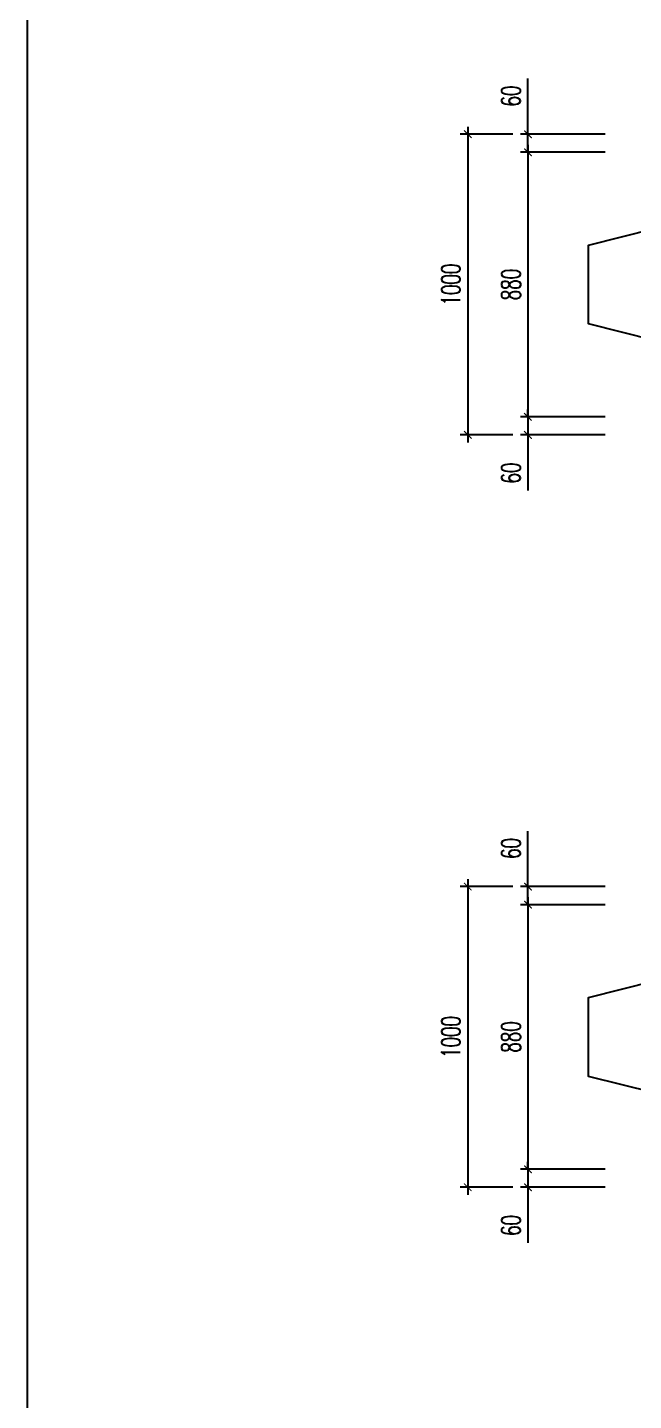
# Model space of a CAD drawing. Header units: millimetres. Extents: x -143570 to 58447, y -1448440 to -1202244.
# Drawn here: x -25653 to -17592, y -1254418 to -1236150 of the extents above; entities that cross this region are included whole.
import ezdxf

# ---------------------------------------------------------------- set-up
doc = ezdxf.new("R2010")
doc.units = ezdxf.units.MM
doc.header["$LTSCALE"] = 30
doc.header["$PDMODE"] = 3
doc.layers.get('0').update_dxf_attribs({"lineweight": 9})
doc.layers.get('Defpoints').update_dxf_attribs({"lineweight": 9})
doc.layers.add('ccu11-Dim', color=8, linetype='Continuous')
doc.layers.add('ccu11-Thay', color=7, linetype='Continuous')
doc.styles.add('ccu11-dim', font='vnsimli.shx', dxfattribs={"width": 0.65, "bigfont": 'bigfont.shx'})
doc.dimstyles.new('ccu11-100x4', dxfattribs={"dimscale": 100, "dimtxt": 2.5, "dimasz": 1, "dimexe": 1, "dimexo": 2, "dimgap": 1, "dimtad": 1, "dimdec": 0, "dimlfac": 0.25, "dimdsep": 46, "dimtxsty": 'ccu11-dim', "dimblk": 'ARCHTICK', "dimcen": -1, "dimdle": 1, "dimclrd": 256, "dimclre": 256, "dimclrt": 3, "dimadec": 0, "dimazin": 2, "dimtfac": 0.1, "dimtdec": 0, "dimtmove": 0, "dimatfit": 1, "dimldrblk": 'ARCHTICK', "dimfxl": 1, "dimtvp": 0.833333, "dimtolj": 1, "dimtzin": 12, "dimarcsym": 0})

# ---------------------------------------------------------------- blocks, each defined once
blk = doc.blocks.new('_ARCHTICK')
at = {"color": 0, "linetype": 'ByBlock', "const_width": 0.15}
blk.add_lwpolyline([(-0.5, -0.5), (0.5, 0.5)], dxfattribs=at)
blk = doc.blocks.new('*D118')
at = {"layer": 'ccu11-Dim', "linetype": 'ByBlock', "lineweight": -2, "ltscale": 30, "transparency": 16777216}
for p, q in [((-18996, -1237571), (-18996, -1236831)), ((-17967, -1237571), (-19096, -1237571)), ((-18996, -1237811), (-18996, -1237571)), ((-17967, -1237811), (-19096, -1237811)), ((-18996, -1237811), (-18996, -1237911))]:
    blk.add_line(p, q, dxfattribs=at)
at = {"layer": 'Defpoints', "color": 0, "linetype": 'ByBlock', "ltscale": 30, "transparency": 16777216}
for p in [(-17767, -1237571), (-18996, -1237811), (-17767, -1237811)]:
    blk.add_point(p, dxfattribs=at)
at = {"layer": 'ccu11-Dim', "linetype": 'ByBlock', "lineweight": -2, "ltscale": 30, "transparency": 16777216, "xscale": 100, "yscale": 100, "zscale": 100}
for p, rotation in [((-18996, -1237571), 270), ((-18996, -1237811), 90)]:
    blk.add_blockref('_ARCHTICK', p, dxfattribs=dict(at, rotation=rotation))
at = {"layer": 'ccu11-Dim', "color": 3, "linetype": 'ByBlock', "ltscale": 30, "transparency": 16777216, "insert": (-19221, -1237063), "char_height": 250, "attachment_point": 5, "rotation": 90, "style": 'ccu11-dim'}
blk.add_mtext('\\A1;60', dxfattribs=at)
blk = doc.blocks.new('*D119')
at = {"layer": 'ccu11-Dim', "linetype": 'ByBlock', "lineweight": -2, "ltscale": 30, "transparency": 16777216}
for p, q in [((-17967, -1237811), (-19096, -1237811)), ((-18996, -1237711), (-18996, -1241431)), ((-17967, -1241331), (-19096, -1241331))]:
    blk.add_line(p, q, dxfattribs=at)
at = {"layer": 'Defpoints', "color": 0, "linetype": 'ByBlock', "ltscale": 30, "transparency": 16777216}
for p in [(-17767, -1237811), (-18996, -1241331), (-17767, -1241331)]:
    blk.add_point(p, dxfattribs=at)
at = {"layer": 'ccu11-Dim', "linetype": 'ByBlock', "lineweight": -2, "ltscale": 30, "transparency": 16777216, "xscale": 100, "yscale": 100, "zscale": 100}
for p, rotation in [((-18996, -1237811), 90), ((-18996, -1241331), 270)]:
    blk.add_blockref('_ARCHTICK', p, dxfattribs=dict(at, rotation=rotation))
at = {"layer": 'ccu11-Dim', "color": 3, "linetype": 'ByBlock', "ltscale": 30, "transparency": 16777216, "insert": (-19221, -1239571), "char_height": 250, "attachment_point": 5, "rotation": 90, "style": 'ccu11-dim'}
blk.add_mtext('\\A1;880', dxfattribs=at)
blk = doc.blocks.new('*D120')
at = {"layer": 'ccu11-Dim', "linetype": 'ByBlock', "lineweight": -2, "ltscale": 30, "transparency": 16777216}
for p, q in [((-18996, -1241331), (-18996, -1241231)), ((-17967, -1241331), (-19096, -1241331)), ((-18996, -1241331), (-18996, -1241571)), ((-17967, -1241571), (-19096, -1241571)), ((-18996, -1241571), (-18996, -1242310))]:
    blk.add_line(p, q, dxfattribs=at)
at = {"layer": 'Defpoints', "color": 0, "linetype": 'ByBlock', "ltscale": 30, "transparency": 16777216}
for p in [(-18996, -1241331), (-17767, -1241331), (-17767, -1241571)]:
    blk.add_point(p, dxfattribs=at)
at = {"layer": 'ccu11-Dim', "linetype": 'ByBlock', "lineweight": -2, "ltscale": 30, "transparency": 16777216, "xscale": 100, "yscale": 100, "zscale": 100}
for p, rotation in [((-18996, -1241331), 270), ((-18996, -1241571), 90)]:
    blk.add_blockref('_ARCHTICK', p, dxfattribs=dict(at, rotation=rotation))
at = {"layer": 'ccu11-Dim', "color": 3, "linetype": 'ByBlock', "ltscale": 30, "transparency": 16777216, "insert": (-19221, -1242079), "char_height": 250, "attachment_point": 5, "rotation": 90, "style": 'ccu11-dim'}
blk.add_mtext('\\A1;60', dxfattribs=at)
blk = doc.blocks.new('*D121')
at = {"layer": 'ccu11-Dim', "linetype": 'ByBlock', "lineweight": -2, "ltscale": 30, "transparency": 16777216}
for p, q in [((-19196, -1237571), (-19896, -1237571)), ((-19796, -1237471), (-19796, -1241671)), ((-19196, -1241571), (-19896, -1241571))]:
    blk.add_line(p, q, dxfattribs=at)
at = {"layer": 'Defpoints', "color": 0, "linetype": 'ByBlock', "ltscale": 30, "transparency": 16777216}
for p in [(-18996, -1237571), (-19796, -1241571), (-18996, -1241571)]:
    blk.add_point(p, dxfattribs=at)
at = {"layer": 'ccu11-Dim', "linetype": 'ByBlock', "lineweight": -2, "ltscale": 30, "transparency": 16777216, "xscale": 100, "yscale": 100, "zscale": 100}
for p, rotation in [((-19796, -1237571), 90), ((-19796, -1241571), 270)]:
    blk.add_blockref('_ARCHTICK', p, dxfattribs=dict(at, rotation=rotation))
at = {"layer": 'ccu11-Dim', "color": 3, "linetype": 'ByBlock', "ltscale": 30, "transparency": 16777216, "insert": (-20021, -1239571), "char_height": 250, "attachment_point": 5, "rotation": 90, "style": 'ccu11-dim'}
blk.add_mtext('\\A1;1000', dxfattribs=at)
blk = doc.blocks.new('*D139')
at = {"layer": 'ccu11-Dim', "linetype": 'ByBlock', "lineweight": -2, "ltscale": 30, "transparency": 16777216}
for p, q in [((-18996, -1247581), (-18996, -1246841)), ((-17967, -1247581), (-19096, -1247581)), ((-18996, -1247821), (-18996, -1247581)), ((-17967, -1247821), (-19096, -1247821)), ((-18996, -1247821), (-18996, -1247921))]:
    blk.add_line(p, q, dxfattribs=at)
at = {"layer": 'Defpoints', "color": 0, "linetype": 'ByBlock', "ltscale": 30, "transparency": 16777216}
for p in [(-17767, -1247581), (-18996, -1247821), (-17767, -1247821)]:
    blk.add_point(p, dxfattribs=at)
at = {"layer": 'ccu11-Dim', "linetype": 'ByBlock', "lineweight": -2, "ltscale": 30, "transparency": 16777216, "xscale": 100, "yscale": 100, "zscale": 100}
for p, rotation in [((-18996, -1247581), 270), ((-18996, -1247821), 90)]:
    blk.add_blockref('_ARCHTICK', p, dxfattribs=dict(at, rotation=rotation))
at = {"layer": 'ccu11-Dim', "color": 3, "linetype": 'ByBlock', "ltscale": 30, "transparency": 16777216, "insert": (-19221, -1247073), "char_height": 250, "attachment_point": 5, "rotation": 90, "style": 'ccu11-dim'}
blk.add_mtext('\\A1;60', dxfattribs=at)
blk = doc.blocks.new('*D140')
at = {"layer": 'ccu11-Dim', "linetype": 'ByBlock', "lineweight": -2, "ltscale": 30, "transparency": 16777216}
for p, q in [((-17967, -1247821), (-19096, -1247821)), ((-18996, -1247721), (-18996, -1251441)), ((-17967, -1251341), (-19096, -1251341))]:
    blk.add_line(p, q, dxfattribs=at)
at = {"layer": 'Defpoints', "color": 0, "linetype": 'ByBlock', "ltscale": 30, "transparency": 16777216}
for p in [(-17767, -1247821), (-18996, -1251341), (-17767, -1251341)]:
    blk.add_point(p, dxfattribs=at)
at = {"layer": 'ccu11-Dim', "linetype": 'ByBlock', "lineweight": -2, "ltscale": 30, "transparency": 16777216, "xscale": 100, "yscale": 100, "zscale": 100}
for p, rotation in [((-18996, -1247821), 90), ((-18996, -1251341), 270)]:
    blk.add_blockref('_ARCHTICK', p, dxfattribs=dict(at, rotation=rotation))
at = {"layer": 'ccu11-Dim', "color": 3, "linetype": 'ByBlock', "ltscale": 30, "transparency": 16777216, "insert": (-19221, -1249581), "char_height": 250, "attachment_point": 5, "rotation": 90, "style": 'ccu11-dim'}
blk.add_mtext('\\A1;880', dxfattribs=at)
blk = doc.blocks.new('*D141')
at = {"layer": 'ccu11-Dim', "linetype": 'ByBlock', "lineweight": -2, "ltscale": 30, "transparency": 16777216}
for p, q in [((-17967, -1251341), (-19096, -1251341)), ((-18996, -1251341), (-18996, -1251241)), ((-18996, -1251341), (-18996, -1251581)), ((-17967, -1251581), (-19096, -1251581)), ((-18996, -1251581), (-18996, -1252320))]:
    blk.add_line(p, q, dxfattribs=at)
at = {"layer": 'Defpoints', "color": 0, "linetype": 'ByBlock', "ltscale": 30, "transparency": 16777216}
for p in [(-18996, -1251341), (-17767, -1251341), (-17767, -1251581)]:
    blk.add_point(p, dxfattribs=at)
at = {"layer": 'ccu11-Dim', "linetype": 'ByBlock', "lineweight": -2, "ltscale": 30, "transparency": 16777216, "xscale": 100, "yscale": 100, "zscale": 100}
for p, rotation in [((-18996, -1251341), 270), ((-18996, -1251581), 90)]:
    blk.add_blockref('_ARCHTICK', p, dxfattribs=dict(at, rotation=rotation))
at = {"layer": 'ccu11-Dim', "color": 3, "linetype": 'ByBlock', "ltscale": 30, "transparency": 16777216, "insert": (-19221, -1252089), "char_height": 250, "attachment_point": 5, "rotation": 90, "style": 'ccu11-dim'}
blk.add_mtext('\\A1;60', dxfattribs=at)
blk = doc.blocks.new('*D142')
at = {"layer": 'ccu11-Dim', "linetype": 'ByBlock', "lineweight": -2, "ltscale": 30, "transparency": 16777216}
for p, q in [((-19796, -1247481), (-19796, -1251681)), ((-19196, -1247581), (-19896, -1247581)), ((-19196, -1251581), (-19896, -1251581))]:
    blk.add_line(p, q, dxfattribs=at)
at = {"layer": 'Defpoints', "color": 0, "linetype": 'ByBlock', "ltscale": 30, "transparency": 16777216}
for p in [(-18996, -1247581), (-19796, -1251581), (-18996, -1251581)]:
    blk.add_point(p, dxfattribs=at)
at = {"layer": 'ccu11-Dim', "linetype": 'ByBlock', "lineweight": -2, "ltscale": 30, "transparency": 16777216, "xscale": 100, "yscale": 100, "zscale": 100}
for p, rotation in [((-19796, -1247581), 90), ((-19796, -1251581), 270)]:
    blk.add_blockref('_ARCHTICK', p, dxfattribs=dict(at, rotation=rotation))
at = {"layer": 'ccu11-Dim', "color": 3, "linetype": 'ByBlock', "ltscale": 30, "transparency": 16777216, "insert": (-20021, -1249581), "char_height": 250, "attachment_point": 5, "rotation": 90, "style": 'ccu11-dim'}
blk.add_mtext('\\A1;1000', dxfattribs=at)

msp = doc.modelspace()

# ---------------------------------------------------------------- linework, layer by layer
at = {"layer": 'ccu11-Thay'}
for points in [[(-25652.83, -1210408.39), (58447.17, -1210408.39), (58447.17, -1269879.11), (-25652.83, -1269879.11)], [(-17316, -1241570.62), (5084, -1241570.62), (5084, -1240310.62), (4204.24, -1240090.62), (4204.24, -1239050.62), (5084, -1238830.62), (5084, -1237570.62), (-17316, -1237570.62), (-17316, -1238830.62), (-18195.76, -1239050.62), (-18195.76, -1240090.62), (-17316, -1240310.62)], [(-17316, -1251580.56), (5084, -1251580.56), (5084, -1250320.56), (4204.24, -1250100.56), (4204.24, -1249060.56), (5084, -1248840.56), (5084, -1247580.56), (-17316, -1247580.56), (-17316, -1248840.56), (-18195.76, -1249060.56), (-18195.76, -1250100.56), (-17316, -1250320.56)]]:
    msp.add_lwpolyline(points, close=True, dxfattribs=at)

# ---------------------------------------------------------------- dimensions: what is measured, and where the dimension line sits
at = {"layer": 'ccu11-Dim', "linetype": 'ByBlock', "ltscale": 30}
for base, p1, p2, angle, picture, middle in [((-18995.76, -1237810.62), (-17767.37, -1237570.62), (-17767.37, -1237810.62), 90, '*D118', (-18995.76, -1237062.64)), ((-18995.76, -1241330.62), (-17767.37, -1241570.62), (-17767.37, -1241330.62), 270, '*D120', (-18995.76, -1242078.61)), ((-18995.76, -1247820.56), (-17767.37, -1247580.56), (-17767.37, -1247820.56), 90, '*D139', (-18995.76, -1247072.58)), ((-18995.76, -1251340.56), (-17767.37, -1251580.56), (-17767.37, -1251340.56), 270, '*D141', (-18995.76, -1252088.55))]:
    dim = msp.add_linear_dim(base=base, p1=p1, p2=p2, angle=angle, dimstyle='ccu11-100x4', dxfattribs=at)
    dim.commit()
    dim.dimension.update_dxf_attribs({"geometry": picture, "text_midpoint": middle, "dimtype": 160})
for base, p1, p2, picture, middle in [((-19795.76, -1241570.62), (-18995.76, -1237570.62), (-18995.76, -1241570.62), '*D121', (-20020.76, -1239570.62)), ((-19795.76, -1251580.56), (-18995.76, -1247580.56), (-18995.76, -1251580.56), '*D142', (-20020.76, -1249580.56))]:
    dim = msp.add_linear_dim(base=base, p1=p1, p2=p2, angle=90, dimstyle='ccu11-100x4', dxfattribs=at)
    dim.commit()
    dim.dimension.update_dxf_attribs({"geometry": picture, "text_midpoint": middle})
for base, p1, p2, picture, middle in [((-18995.76, -1241330.62), (-17767.37, -1237810.62), (-17767.37, -1241330.62), '*D119', (-19220.76, -1239570.62)), ((-18995.76, -1251340.56), (-17767.37, -1247820.56), (-17767.37, -1251340.56), '*D140', (-19220.76, -1249580.56))]:
    dim = msp.add_linear_dim(base=base, p1=p1, p2=p2, angle=90, dimstyle='ccu11-100x4', override={"dimtmove": 1}, dxfattribs=at)
    dim.commit()
    dim.dimension.update_dxf_attribs({"geometry": picture, "text_midpoint": middle})

doc.saveas('drawing.dxf')
